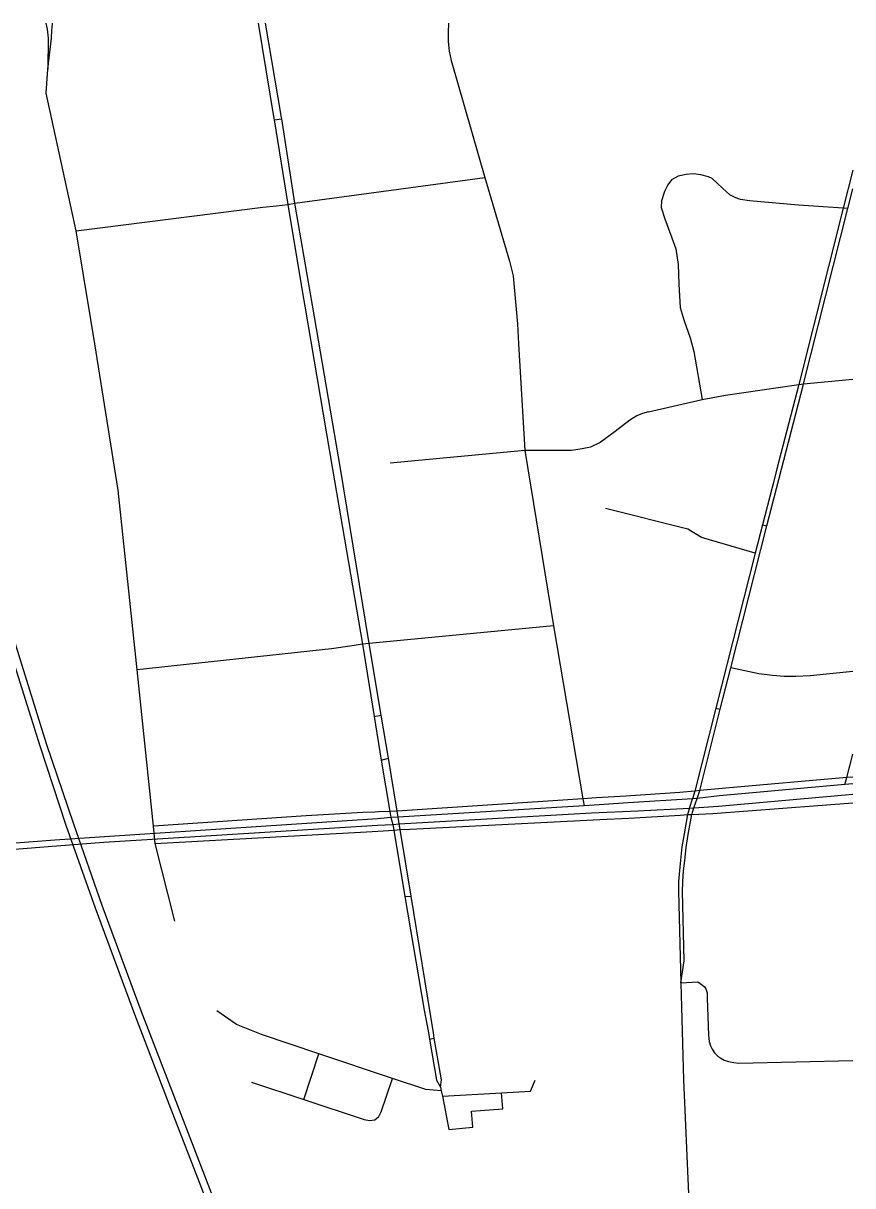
# Model space of a CAD drawing. Header units: inches. Extents: x 13425740 to 13433220, y 3664371 to 3668871.
# Drawn here: x 13431708 to 13433220, y 3666752 to 3668871 of the extents above; entities that cross this region are included whole.
import ezdxf

# ---------------------------------------------------------------- set-up
doc = ezdxf.new("R2010")
doc.units = ezdxf.units.IN
doc.header["$MEASUREMENT"] = 0

msp = doc.modelspace()

# ---------------------------------------------------------------- linework, layer by layer
for points in [[(13431749, 3668870.6), (13431751.5, 3668859.5)], [(13431752.6, 3668787.2), (13431759.7, 3668843.3), (13431760.3, 3668857.3), (13431761.2, 3668869.3), (13431761, 3668870.6)], [(13432136.2, 3668870.6), (13432164.6, 3668697.2), (13432165, 3668694.6), (13432189.9, 3668540.6), (13432216.6, 3668379.1)], [(13432230.9, 3668381.1), (13432203.5, 3668539), (13432203, 3668542.6), (13432178.9, 3668696.5), (13432178.5, 3668699), (13432149.4, 3668870.6)], [(13432483.2, 3668870.6), (13432482.9, 3668868.8), (13432482, 3668855.5), (13432482.5, 3668837.4), (13432484.4, 3668819.7), (13432487.9, 3668802.6), (13432549, 3668589.8), (13432594.1, 3668436.9)], [(13431751.5, 3668859.5), (13431753.2, 3668843.1), (13431752.6, 3668787.2)], [(13431831.4, 3668330.8), (13431804.7, 3668492.4), (13431750, 3668743.1), (13431752.6, 3668787.2)], [(13432165, 3668694.6), (13432178.9, 3668696.5)], [(13431852, 3667263.2), (13431800.1, 3667411.1), (13431750.2, 3667557.7), (13431694.9, 3667735.8), (13431646.6, 3667901), (13431595, 3668086.1), (13431560.9, 3668223.3), (13431528.3, 3668359), (13431497.3, 3668496.9), (13431468.4, 3668636.3)], [(13431455.7, 3668625.8), (13431483.9, 3668492.8), (13431514.6, 3668355.4), (13431547.5, 3668219), (13431582.3, 3668082), (13431633.4, 3667896.9), (13431682.3, 3667731.7), (13431738.1, 3667553.7), (13431785.4, 3667409.5), (13431838.9, 3667258.7)], [(13433202.1, 3668533.4), (13433120.5, 3668539.1), (13433031.3, 3668547.2), (13433015.1, 3668549.6), (13433006.3, 3668552.6), (13432995.5, 3668557.7), (13432982, 3668570.2), (13432963.1, 3668587.4), (13432956.7, 3668590.8), (13432942.8, 3668594.2), (13432928.7, 3668596.5), (13432916.2, 3668594.8), (13432901.6, 3668591.8), (13432889.1, 3668585.4), (13432882.4, 3668576.3), (13432876.3, 3668564.1), (13432871.2, 3668547.2), (13432870.5, 3668535.1), (13432877.3, 3668514.1), (13432890.1, 3668479.7), (13432897.2, 3668459.4), (13432901.6, 3668431.3), (13432902.6, 3668395.2), (13432905.3, 3668352.6), (13432912.1, 3668328.3), (13432923.2, 3668297.2), (13432930, 3668272.6), (13432945.4, 3668184.9)], [(13433219.5, 3668602.6), (13433202.1, 3668533.4), (13433121.1, 3668212.6), (13433081.3, 3668058.5), (13433074.3, 3668031.4), (13433072.5, 3668024.7), (13433055, 3667956.7), (13433041.6, 3667905.1), (13432970, 3667622.5), (13432931.7, 3667471.6), (13432927.6, 3667457.3)], [(13432169.7, 3668538), (13432189.9, 3668540.6), (13432203, 3668542.6), (13432549, 3668589.8)], [(13432930, 3667441.1), (13432935.8, 3667458.3), (13432940.7, 3667472.7), (13432978.1, 3667620.6), (13432997.3, 3667696), (13433062.9, 3667954.7), (13433129.1, 3668210.5), (13433129.8, 3668213.4), (13433210.4, 3668532.8), (13433219.5, 3668569.1)], [(13431804.7, 3668492.4), (13432144.6, 3668535.5)], [(13432144.6, 3668535.5), (13432169.7, 3668538)], [(13433210.4, 3668532.8), (13433202.1, 3668533.4)], [(13432594.1, 3668436.9), (13432597.1, 3668424.8), (13432600.7, 3668410.1)], [(13432600.7, 3668410.1), (13432601.6, 3668403.3), (13432608.6, 3668323.2), (13432610.7, 3668286.7), (13432622, 3668092.4), (13432674.1, 3667772.6)], [(13432235.2, 3668356.9), (13432230.9, 3668381.1)], [(13432216.6, 3668379.1), (13432221.1, 3668354.8)], [(13432221.1, 3668354.8), (13432271.4, 3668058.2), (13432325.9, 3667739.1), (13432347.5, 3667607.2), (13432360.5, 3667527.9), (13432375.8, 3667434.3), (13432377.7, 3667423.3), (13432381.3, 3667410.8)], [(13432391.2, 3667424.2), (13432389.4, 3667435.2), (13432373.3, 3667531.4), (13432360.3, 3667609.6), (13432338.4, 3667740.4), (13432286, 3668059.6), (13432235.2, 3668356.9)], [(13431838.4, 3668286.6), (13431831.4, 3668330.8)], [(13431984.5, 3667234.8), (13431948.2, 3667375.9), (13431945.4, 3667407.7), (13431915.5, 3667692.5), (13431881.1, 3668020.1), (13431838.4, 3668286.6)], [(13432847.2, 3668162.4), (13432945.4, 3668184.9), (13432987.8, 3668192.7), (13433121.1, 3668212.6), (13433129.8, 3668213.4), (13433219.5, 3668222.3)], [(13432847.2, 3668162.4), (13432836.3, 3668159.4), (13432826.3, 3668155.4), (13432813.1, 3668147.3), (13432786.7, 3668126.6)], [(13432786.7, 3668126.6), (13432759.1, 3668106.4), (13432741.8, 3668098), (13432726.3, 3668095), (13432707.2, 3668092.4), (13432622, 3668092.4), (13432376.3, 3668068.8)], [(13433041.6, 3667905.1), (13432944.2, 3667933.5), (13432919.1, 3667949), (13432769.3, 3667986.7)], [(13433055, 3667956.7), (13433062.9, 3667954.7)], [(13432674.1, 3667772.6), (13432338.4, 3667740.4), (13432325.9, 3667739.1), (13432307.6, 3667736.4)], [(13432674.1, 3667772.6), (13432728, 3667457.3), (13432730.1, 3667444.9)], [(13432269.7, 3667730.8), (13431915.5, 3667692.5)], [(13432307.6, 3667736.4), (13432269.7, 3667730.8)], [(13433219.6, 3667689.3), (13433142.1, 3667681.6), (13433116, 3667680.2), (13433094.4, 3667680.2), (13433073.1, 3667682.3), (13433048.5, 3667685.4), (13432997.3, 3667696)], [(13432970, 3667622.5), (13432978.1, 3667620.6)], [(13432347.5, 3667607.2), (13432360.3, 3667609.6)], [(13433205.2, 3667483.3), (13433208.7, 3667496.2), (13433219.6, 3667539)], [(13432360.5, 3667527.9), (13432373.3, 3667531.4)], [(13433219.6, 3667497.1), (13433208.7, 3667496.2), (13432988.5, 3667476.7), (13432940.7, 3667472.7), (13432931.7, 3667471.6), (13432904.4, 3667468.8), (13432806.3, 3667462.4)], [(13433219.6, 3667484.5), (13433205.2, 3667483.3), (13432976.8, 3667463), (13432935.8, 3667458.3), (13432927.6, 3667457.3)], [(13432752.8, 3667459.1), (13432728, 3667457.3), (13432389.4, 3667435.2), (13432375.8, 3667434.3), (13432355.1, 3667433.5)], [(13432810.5, 3667450.3), (13432748.5, 3667446.1)], [(13432806.3, 3667462.4), (13432752.8, 3667459.1)], [(13432927.6, 3667457.3), (13432810.5, 3667450.3)], [(13432811.6, 3667422), (13432904.9, 3667427.7), (13432918.6, 3667428.6), (13432926.6, 3667429), (13432964.9, 3667430.8), (13433219.6, 3667450.3)], [(13432921.9, 3667440.6), (13432930, 3667441.1), (13432975.2, 3667444), (13433219.6, 3667465.8)], [(13432921.9, 3667440.6), (13432927.6, 3667457.3)], [(13432326.5, 3667432.3), (13432223.4, 3667426.2), (13431945.4, 3667407.7)], [(13432348.7, 3667433.2), (13432326.5, 3667432.3)], [(13432355.1, 3667433.5), (13432348.7, 3667433.2)], [(13432381.3, 3667410.8), (13432393.1, 3667411.6), (13432743.2, 3667431.8)], [(13432748.5, 3667446.1), (13432730.1, 3667444.9), (13432391.2, 3667424.2)], [(13432743.2, 3667431.8), (13432827.8, 3667435.6)], [(13432827.8, 3667435.6), (13432921.9, 3667440.6)], [(13432921.9, 3667440.6), (13432918.6, 3667428.6), (13432912.3, 3667393.5), (13432908.4, 3667370), (13432905.7, 3667345.6), (13432903.8, 3667326.7), (13432902.3, 3667306.5), (13432902, 3667288.7), (13432906, 3667122.1)], [(13432906, 3667122.1), (13432912.6, 3667162.3), (13432909.6, 3667288.8), (13432909.9, 3667306.1), (13432911.3, 3667326), (13432913.3, 3667344.8), (13432915.9, 3667369), (13432919.8, 3667392.2), (13432926.6, 3667429), (13432930, 3667441.1)], [(13432353.6, 3667421.2), (13431856.1, 3667388.4), (13431765.6, 3667382.1), (13431347.1, 3667349.8)], [(13431348.9, 3667338.2), (13431768.7, 3667371.8), (13431854.8, 3667378.7), (13432353.8, 3667409.3)], [(13432391.2, 3667424.2), (13432377.7, 3667423.3), (13432353.6, 3667421.2)], [(13432353.8, 3667409.3), (13432381.3, 3667410.8)], [(13432381.3, 3667410.8), (13432383, 3667400.6), (13432403.5, 3667279.3), (13432438.5, 3667072.5)], [(13432393.1, 3667411.6), (13432391.2, 3667424.2)], [(13432460.7, 3667000.4), (13432457, 3667021.4), (13432455.3, 3667031.3), (13432414.6, 3667279.9), (13432394.8, 3667401.3), (13432393.1, 3667411.6)], [(13432413, 3667402.3), (13432758.5, 3667420)], [(13432758.5, 3667420), (13432811.6, 3667422)], [(13431948.2, 3667375.9), (13432333.6, 3667397)], [(13432333.6, 3667397), (13432354.4, 3667398.6)], [(13432354.4, 3667398.6), (13432383, 3667400.6), (13432394.8, 3667401.3), (13432413, 3667402.3)], [(13432403.5, 3667279.3), (13432414.6, 3667279.9)], [(13431838.9, 3667258.7), (13431910.5, 3667065.2), (13431973.3, 3666901.6), (13432051.5, 3666699.2), (13432124.9, 3666506.9), (13432188.8, 3666341.8)], [(13432201.3, 3666347.1), (13432138.4, 3666512.3), (13432064.4, 3666704.2), (13431986.5, 3666905.7), (13431923.1, 3667070.9), (13431852, 3667263.2)], [(13432906, 3667122.1), (13432937.4, 3667123.8), (13432946, 3667118.2), (13432949.4, 3667114.7), (13432951.8, 3667111.2), (13432953.3, 3667107.8), (13432954.1, 3667103.9), (13432954.5, 3667099.7), (13432954.4, 3667094.4), (13432956.5, 3667027), (13432957.7, 3667015.1), (13432960.2, 3667007.2), (13432963.2, 3667001), (13432967.7, 3666994.5), (13432973.8, 3666988.4), (13432979, 3666984.8), (13432985.3, 3666981.3), (13432993.3, 3666978.8), (13433002.6, 3666976.9), (13433012, 3666976), (13433219.6, 3666980.8)], [(13432906, 3667122.1), (13432911.3, 3666945.2)], [(13432469.8, 3666925.4), (13432441.5, 3666927.7), (13432381.1, 3666947.9), (13432246.5, 3666993), (13432142.4, 3667027.9), (13432096.4, 3667046.1), (13432060.6, 3667071.4)], [(13432438.5, 3667072.5), (13432446.8, 3667027.9), (13432448.2, 3667019.8), (13432461.1, 3666944.6), (13432468.5, 3666932.2)], [(13432448.2, 3667019.8), (13432457, 3667021.4)], [(13432219.5, 3666909.7), (13432246.5, 3666993)], [(13432468.5, 3666932.2), (13432470.3, 3666945.4), (13432460.7, 3667000.4)], [(13432123.9, 3666941.3), (13432219.5, 3666909.7), (13432329.3, 3666873.4), (13432338.7, 3666871.4), (13432348.9, 3666872.8), (13432356, 3666878.5), (13432360.5, 3666887.3), (13432381.1, 3666947.9)], [(13432471.7, 3666915.8), (13432579.5, 3666921.7), (13432632.1, 3666924.5), (13432640.9, 3666944.8)], [(13432911.3, 3666945.2), (13432923.8, 3666654.6)], [(13432468.5, 3666932.2), (13432469.8, 3666925.4), (13432471.7, 3666915.8), (13432483.8, 3666854.7)], [(13432483.8, 3666854.7), (13432527.4, 3666859), (13432525, 3666888.4), (13432581.7, 3666892.8), (13432579.5, 3666921.7)]]:
    msp.add_lwpolyline(points)

doc.saveas('drawing.dxf')
